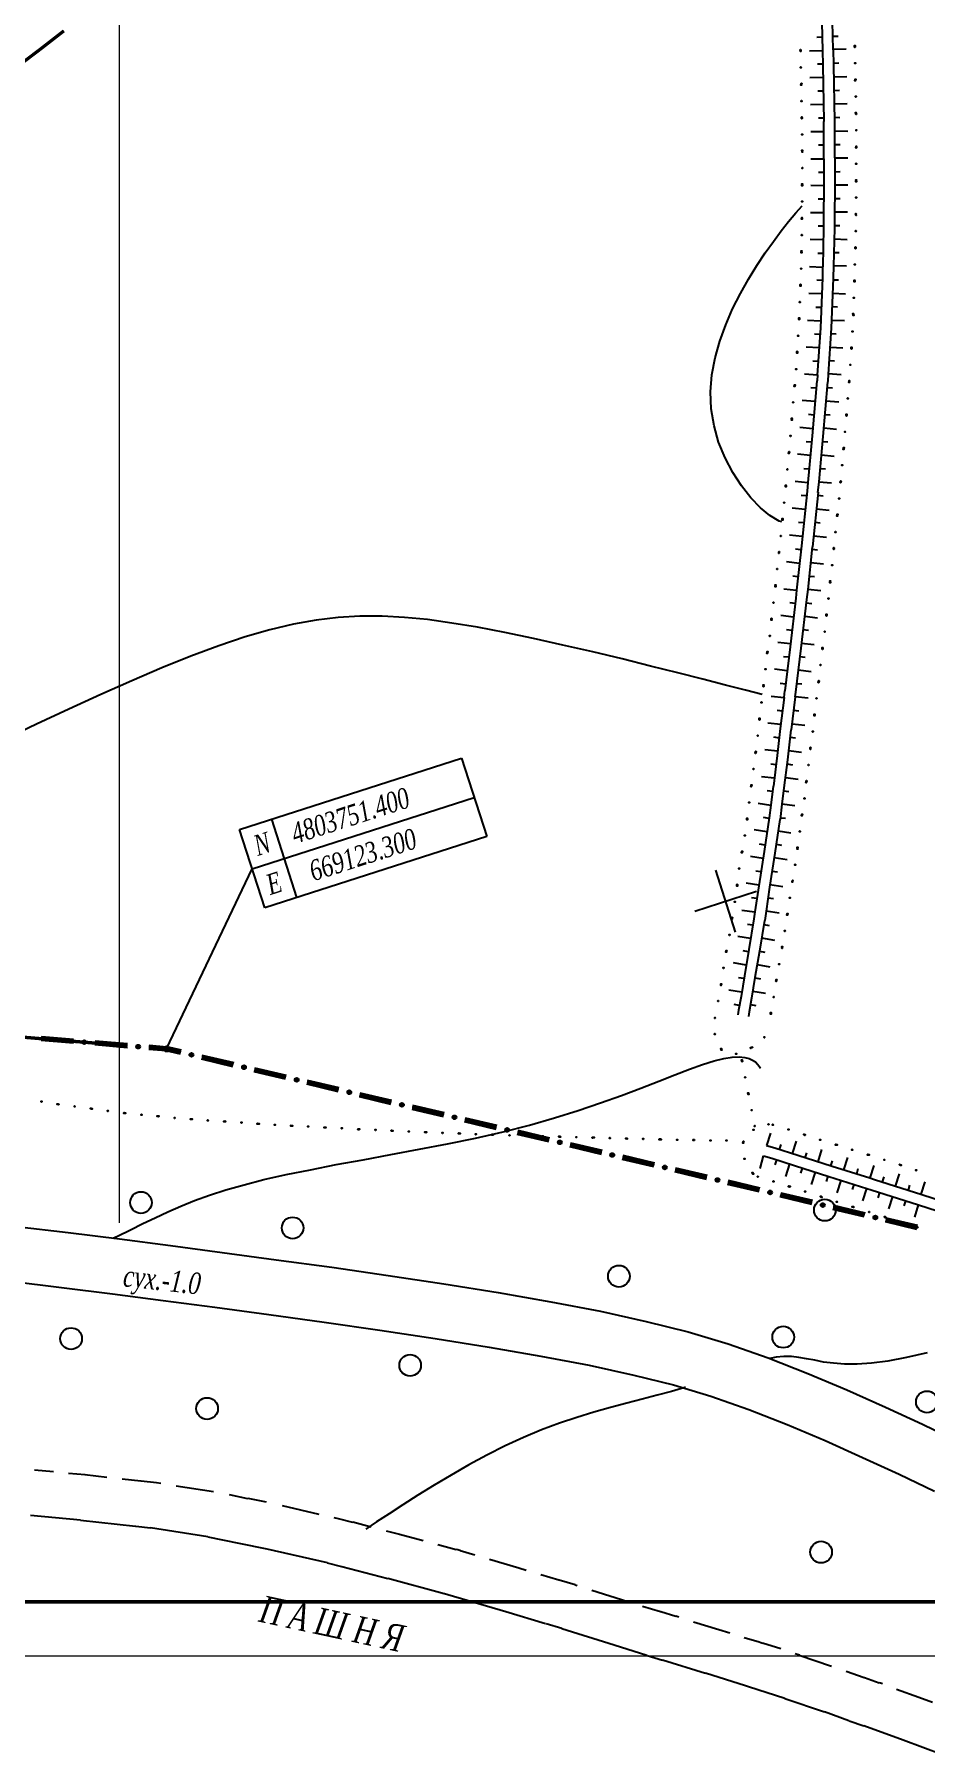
# Model space of a CAD drawing. Header units: millimetres. Extents: x 1353783 to 6492029790, y -7276956 to -512500.
# Drawn here: x 10011722 to 10019964, y -2865845 to -2849940 of the extents above; entities that cross this region are included whole.
import ezdxf

# ---------------------------------------------------------------- set-up
doc = ezdxf.new("R2010")
doc.units = ezdxf.units.MM
doc.linetypes.add('CONTI', pattern=[0])
doc.layers.get('0').update_dxf_attribs({"lineweight": 5})
for name, color, linetype in [('GOR_BUNKNOWN', 212, 'CONTI'), ('GORIZUNKNOWN', 32, 'CONTI'), ('NAD_MГИДРОГР', 94, 'CONTI'), ('NAD_MРЕЛЬЕФ', 7, 'CONTI'), ('PI_DTГРАНИЦЫ', 10, 'CONTI'), ('SETKR', 7, 'CONTI'), ('SIT_LГИДРОГР', 84, 'CONTI'), ('SIT_LГРАНИЦЫ', 10, 'CONTI'), ('SIT_LДОРОГИ', 250, 'CONTI'), ('SIT_LРЕЛЬЕФ', 7, 'CONTI'), ('ZAPSKРАСТЕНИ', 94, 'CONTI'), ('ГРАНИЦЫ', 7, 'CONTI'), ('Заливка', 7, 'Continuous'), ('РЕЛЬЕФ', 7, 'CONTI')]:
    doc.layers.add(name, color=color, linetype=linetype)
doc.layers.add('ГР.УЧ', color=12, linetype='ограждение1', lineweight=40)
doc.layers.add('штамп', color=7, linetype='Continuous', lineweight=50)
doc.styles.add('SHRFT', font='', dxfattribs={"width": 0.75})
doc.styles.get('SHRFT').set_extended_font_data('Times New Roman Cyr', italic=True)
doc.linetypes.add('ограждение1', pattern='A,6.35,-2.54,[133,ltypeshp.shx,S=2.54,R=0,X=-2.54,Y=0],-2.54,25.4', length=36.83)

# ---------------------------------------------------------------- blocks, each defined once
blk = doc.blocks.new('BL_333')
at = {"color": 0}
for p, q in [((0, -3), (0, 3)), ((-3, 0), (3, 0))]:
    blk.add_line(p, q, dxfattribs=at)
blk = doc.blocks.new('BL_2004')
at = {"color": 0}
blk.add_circle((0, 0), 1, dxfattribs=at)
blk = doc.blocks.new('оо')
at = {"layer": 'GOR_BUNKNOWN', "color": 9, "true_color": 0xc7c8ca, "const_width": 0.15}
blk.add_lwpolyline([(222949.023, -3431861.982), (222950.273, -3431861.542), (222951.563, -3431861.072)], dxfattribs=at)
at = {"layer": 'GORIZUNKNOWN', "color": 9, "true_color": 0xc7c8ca}
for points in [[(222976.231, -3431892.835), (222976.123, -3431892.762), (222975.793, -3431892.392), (222975.483, -3431891.912), (222975.203, -3431891.342), (222974.953, -3431890.682), (222974.763, -3431889.972), (222974.633, -3431889.212), (222974.573, -3431888.432), (222974.603, -3431887.642), (222974.713, -3431886.862), (222974.923, -3431886.102), (222975.233, -3431885.372), (222975.613, -3431884.672), (222976.053, -3431884.002), (222976.543, -3431883.362), (222977.073, -3431882.762), (222977.633, -3431882.202), (222978.193, -3431881.682), (222978.753, -3431881.202), (222979.303, -3431880.762), (222979.823, -3431880.372), (222980.313, -3431880.022), (222980.773, -3431879.712), (222981.213, -3431879.432), (222981.599, -3431879.21)], [(222972.926, -3431900.153), (222972.243, -3431899.732), (222971.443, -3431899.222), (222970.533, -3431898.642), (222969.513, -3431898.002), (222968.413, -3431897.322), (222967.263, -3431896.612), (222966.063, -3431895.882), (222964.853, -3431895.162), (222963.653, -3431894.462), (222962.473, -3431893.792), (222961.343, -3431893.172), (222960.263, -3431892.622), (222959.243, -3431892.122), (222958.263, -3431891.702), (222957.293, -3431891.332), (222956.323, -3431891.022), (222955.343, -3431890.772), (222954.343, -3431890.572), (222953.283, -3431890.432), (222952.163, -3431890.352), (222950.973, -3431890.312), (222949.683, -3431890.332), (222948.313, -3431890.392), (222946.863, -3431890.492), (222945.363, -3431890.632), (222943.803, -3431890.802), (222942.193, -3431890.992), (222940.563, -3431891.202), (222938.903, -3431891.422)], [(222936.656, -3431914.901), (222936.883, -3431914.872), (222937.543, -3431914.782), (222938.173, -3431914.682), (222938.803, -3431914.602), (222939.443, -3431914.522), (222940.093, -3431914.452), (222940.783, -3431914.402), (222941.523, -3431914.372), (222942.313, -3431914.372), (222943.183, -3431914.402), (222944.133, -3431914.462), (222945.183, -3431914.552), (222946.313, -3431914.682), (222947.523, -3431914.822), (222948.773, -3431914.992), (222950.073, -3431915.152), (222951.393, -3431915.322), (222952.713, -3431915.482), (222954.033, -3431915.622), (222955.333, -3431915.732), (222956.593, -3431915.812), (222957.793, -3431915.852), (222958.943, -3431915.862), (222960.033, -3431915.842), (222961.063, -3431915.812), (222962.013, -3431915.762), (222962.903, -3431915.702), (222963.703, -3431915.652), (222964.433, -3431915.612), (222965.073, -3431915.592), (222965.633, -3431915.602), (222966.093, -3431915.632), (222966.473, -3431915.692), (222966.783, -3431915.782), (222967.023, -3431915.882), (222967.203, -3431915.992), (222967.333, -3431916.112), (222967.433, -3431916.232), (222967.493, -3431916.362), (222967.533, -3431916.472), (222967.563, -3431916.572)], [(222959.746, -3431929.562), (222959.723, -3431929.562), (222959.073, -3431929.542), (222958.393, -3431929.512), (222957.683, -3431929.472), (222956.943, -3431929.432), (222956.173, -3431929.392), (222955.373, -3431929.362), (222954.543, -3431929.352), (222953.693, -3431929.362), (222952.813, -3431929.402), (222951.913, -3431929.482), (222950.983, -3431929.592), (222950.053, -3431929.742), (222949.113, -3431929.912), (222948.193, -3431930.112), (222947.303, -3431930.312), (222946.443, -3431930.522), (222945.643, -3431930.732), (222944.913, -3431930.942), (222944.253, -3431931.122), (222943.683, -3431931.282)], [(222970.873, -3431931.462), (222969.903, -3431931.382), (222969.033, -3431931.272), (222968.283, -3431931.132), (222967.633, -3431930.972), (222967.083, -3431930.792), (222966.603, -3431930.592), (222966.183, -3431930.402), (222965.823, -3431930.202), (222965.483, -3431930.022), (222965.163, -3431929.852), (222964.853, -3431929.712), (222964.523, -3431929.602), (222964.173, -3431929.522), (222963.875, -3431929.483)]]:
    blk.add_lwpolyline(points, dxfattribs=at)
at = {"layer": 'PI_DTГРАНИЦЫ', "color": 9, "true_color": 0xc7c8ca}
blk.add_circle((222941.693, -3431907.332), 0.125, dxfattribs=at)
blk.add_point((222941.693, -3431907.332), dxfattribs=at)
at = {"layer": 'SIT_LГИДРОГР', "color": 9, "true_color": 0xc7c8ca}
for p, q in [((222932.573, -3431913.022), (222934.763, -3431914.022)), ((222934.763, -3431914.022), (222936.933, -3431915.032)), ((222931.533, -3431915.352), (222933.703, -3431916.342)), ((222936.933, -3431915.032), (222939.083, -3431916.042)), ((222933.703, -3431916.342), (222935.853, -3431917.342)), ((222939.083, -3431916.042), (222941.263, -3431917.072)), ((222935.853, -3431917.342), (222937.993, -3431918.352)), ((222941.263, -3431917.072), (222943.543, -3431918.162)), ((222943.543, -3431918.162), (222945.883, -3431919.282)), ((222937.993, -3431918.352), (222940.173, -3431919.382)), ((222940.173, -3431919.382), (222942.443, -3431920.462)), ((222945.883, -3431919.282), (222948.243, -3431920.432)), ((222942.443, -3431920.462), (222944.773, -3431921.582)), ((222948.243, -3431920.432), (222950.573, -3431921.592)), ((222944.773, -3431921.582), (222947.113, -3431922.722)), ((222950.573, -3431921.592), (222952.843, -3431922.742)), ((222947.113, -3431922.722), (222949.423, -3431923.872)), ((222952.843, -3431922.742), (222955.033, -3431923.892)), ((222949.423, -3431923.872), (222951.673, -3431925.012)), ((222955.033, -3431923.892), (222957.083, -3431925.012)), ((222951.673, -3431925.012), (222953.823, -3431926.142)), ((222957.083, -3431925.012), (222958.953, -3431926.112)), ((222953.823, -3431926.142), (222955.823, -3431927.232)), ((222958.953, -3431926.112), (222960.653, -3431927.152)), ((222955.823, -3431927.232), (222957.653, -3431928.302)), ((222960.653, -3431927.152), (222962.243, -3431928.252)), ((222957.653, -3431928.302), (222959.263, -3431929.292)), ((222962.243, -3431928.252), (222963.813, -3431929.432)), ((222959.263, -3431929.292), (222960.743, -3431930.312)), ((222963.813, -3431929.432), (222965.333, -3431930.682)), ((222960.743, -3431930.312), (222962.233, -3431931.432)), ((222965.333, -3431930.682), (222966.823, -3431931.962)), ((222962.233, -3431931.432), (222963.703, -3431932.642)), ((222966.823, -3431931.962), (222968.273, -3431933.262)), ((222963.703, -3431932.642), (222965.143, -3431933.882)), ((222968.273, -3431933.262), (222969.663, -3431934.542)), ((222965.143, -3431933.882), (222966.553, -3431935.152)), ((222969.663, -3431934.542), (222970.993, -3431935.802)), ((222966.553, -3431935.152), (222967.933, -3431936.412)), ((222967.933, -3431936.412), (222969.243, -3431937.652))]:
    blk.add_line(p, q, dxfattribs=at)
at = {"layer": 'SIT_LГРАНИЦЫ', "color": 9, "true_color": 0xc7c8ca}
for p, q in [((222937.673, -3431905.762), (222936.283, -3431905.192)), ((222937.683, -3431905.722), (222936.303, -3431905.152)), ((222937.703, -3431905.682), (222936.313, -3431905.112)), ((222937.723, -3431905.642), (222936.333, -3431905.062)), ((222937.733, -3431905.602), (222936.353, -3431905.022)), ((222939.983, -3431906.722), (222938.593, -3431906.142)), ((222939.993, -3431906.682), (222938.613, -3431906.102)), ((222940.013, -3431906.632), (222938.623, -3431906.062)), ((222940.033, -3431906.592), (222938.643, -3431906.022)), ((222940.043, -3431906.552), (222938.663, -3431905.982)), ((222941.673, -3431907.372), (222940.923, -3431907.062)), ((222941.693, -3431907.332), (222940.933, -3431907.022)), ((222941.713, -3431907.292), (222940.953, -3431906.972)), ((222941.733, -3431907.252), (222940.973, -3431906.932)), ((222941.653, -3431907.412), (222940.903, -3431907.102)), ((222942.233, -3431907.762), (222941.653, -3431907.412)), ((222942.263, -3431907.722), (222941.673, -3431907.362)), ((222942.283, -3431907.682), (222941.693, -3431907.322)), ((222942.303, -3431907.642), (222941.713, -3431907.282)), ((222942.333, -3431907.602), (222941.733, -3431907.242)), ((222944.363, -3431909.052), (222943.083, -3431908.282)), ((222944.393, -3431909.012), (222943.113, -3431908.242)), ((222944.413, -3431908.982), (222943.133, -3431908.202)), ((222944.433, -3431908.942), (222943.153, -3431908.162)), ((222944.463, -3431908.902), (222943.173, -3431908.122)), ((222946.573, -3431910.232), (222945.293, -3431909.452)), ((222946.603, -3431910.192), (222945.313, -3431909.422)), ((222946.503, -3431910.352), (222945.223, -3431909.572)), ((222946.533, -3431910.312), (222945.243, -3431909.532)), ((222946.553, -3431910.272), (222945.273, -3431909.492)), ((222948.643, -3431911.642), (222947.363, -3431910.872)), ((222948.673, -3431911.602), (222947.393, -3431910.832)), ((222948.693, -3431911.572), (222947.413, -3431910.792)), ((222948.713, -3431911.532), (222947.433, -3431910.752)), ((222948.743, -3431911.492), (222947.453, -3431910.712)), ((222950.783, -3431912.942), (222949.503, -3431912.162)), ((222950.813, -3431912.902), (222949.523, -3431912.122)), ((222950.833, -3431912.862), (222949.553, -3431912.082)), ((222950.853, -3431912.822), (222949.573, -3431912.042)), ((222950.883, -3431912.782), (222949.593, -3431912.012)), ((222952.953, -3431914.192), (222951.673, -3431913.422)), ((222952.973, -3431914.162), (222951.693, -3431913.382)), ((222952.993, -3431914.122), (222951.713, -3431913.342)), ((222953.023, -3431914.082), (222951.733, -3431913.302)), ((222952.923, -3431914.232), (222951.643, -3431913.462)), ((222955.063, -3431915.532), (222953.783, -3431914.752)), ((222955.093, -3431915.492), (222953.803, -3431914.712)), ((222955.113, -3431915.452), (222953.833, -3431914.672)), ((222955.133, -3431915.412), (222953.853, -3431914.632)), ((222955.163, -3431915.372), (222953.873, -3431914.602)), ((222957.203, -3431916.822), (222955.923, -3431916.052)), ((222957.233, -3431916.782), (222955.953, -3431916.012)), ((222957.253, -3431916.752), (222955.973, -3431915.972)), ((222957.273, -3431916.712), (222955.993, -3431915.932)), ((222957.303, -3431916.672), (222956.013, -3431915.892)), ((222959.343, -3431918.122), (222958.063, -3431917.342)), ((222959.373, -3431918.082), (222958.083, -3431917.302)), ((222959.393, -3431918.042), (222958.113, -3431917.262)), ((222959.413, -3431918.002), (222958.133, -3431917.222)), ((222959.443, -3431917.962), (222958.153, -3431917.192)), ((222961.473, -3431919.412), (222960.193, -3431918.642)), ((222961.503, -3431919.372), (222960.223, -3431918.602)), ((222961.523, -3431919.342), (222960.243, -3431918.562)), ((222961.543, -3431919.302), (222960.263, -3431918.522)), ((222961.573, -3431919.262), (222960.283, -3431918.482)), ((222963.713, -3431920.552), (222962.423, -3431919.782)), ((222963.613, -3431920.712), (222962.333, -3431919.932)), ((222963.643, -3431920.672), (222962.353, -3431919.892)), ((222963.663, -3431920.632), (222962.383, -3431919.852)), ((222963.683, -3431920.592), (222962.403, -3431919.812)), ((222965.753, -3431922.002), (222964.473, -3431921.232)), ((222965.783, -3431921.962), (222964.503, -3431921.192)), ((222965.803, -3431921.932), (222964.523, -3431921.152)), ((222965.823, -3431921.892), (222964.543, -3431921.112)), ((222965.853, -3431921.852), (222964.563, -3431921.072)), ((222967.893, -3431923.302), (222966.613, -3431922.522)), ((222967.923, -3431923.262), (222966.633, -3431922.482)), ((222967.943, -3431923.222), (222966.663, -3431922.442)), ((222967.963, -3431923.182), (222966.683, -3431922.402)), ((222967.993, -3431923.142), (222966.703, -3431922.372)), ((222970.083, -3431924.522), (222968.803, -3431923.742)), ((222970.103, -3431924.482), (222968.823, -3431923.702)), ((222970.133, -3431924.442), (222968.843, -3431923.662)), ((222970.033, -3431924.592), (222968.753, -3431923.822)), ((222970.063, -3431924.552), (222968.783, -3431923.782)), ((222972.173, -3431925.892), (222970.893, -3431925.112)), ((222972.203, -3431925.852), (222970.913, -3431925.072)), ((222972.223, -3431925.812), (222970.943, -3431925.032)), ((222972.243, -3431925.772), (222970.963, -3431924.992)), ((222972.273, -3431925.732), (222970.983, -3431924.962))]:
    blk.add_line(p, q, dxfattribs=at)
for centre, radius in [((222938.163, -3431905.872), 0.09), ((222938.163, -3431905.872), 0.04), ((222940.473, -3431906.832), 0.09), ((222940.473, -3431906.832), 0.04), ((222942.703, -3431907.942), 0.09), ((222942.703, -3431907.942), 0.04), ((222944.843, -3431909.232), 0.09), ((222944.843, -3431909.232), 0.04), ((222946.983, -3431910.532), 0.09), ((222946.983, -3431910.532), 0.04), ((222949.123, -3431911.822), 0.09), ((222949.123, -3431911.822), 0.04), ((222951.263, -3431913.122), 0.09), ((222951.263, -3431913.122), 0.04), ((222953.403, -3431914.412), 0.09), ((222953.403, -3431914.412), 0.04), ((222955.543, -3431915.712), 0.09), ((222955.543, -3431915.712), 0.04), ((222957.683, -3431917.002), 0.09), ((222957.683, -3431917.002), 0.04), ((222959.813, -3431918.302), 0.09), ((222959.813, -3431918.302), 0.04), ((222961.953, -3431919.592), 0.09), ((222961.953, -3431919.592), 0.04), ((222964.093, -3431920.892), 0.09), ((222964.093, -3431920.892), 0.04), ((222966.233, -3431922.182), 0.09), ((222966.233, -3431922.182), 0.04), ((222968.373, -3431923.482), 0.09), ((222968.373, -3431923.482), 0.04), ((222970.513, -3431924.772), 0.09), ((222970.513, -3431924.772), 0.04)]:
    blk.add_circle(centre, radius, dxfattribs=at)
at = {"layer": 'SIT_LДОРОГИ', "color": 9, "true_color": 0xc7c8ca}
for p, q in [((222930.733, -3431924.342), (222929.923, -3431924.002)), ((222931.373, -3431924.612), (222932.093, -3431924.912)), ((222932.083, -3431924.912), (222933.013, -3431925.332)), ((222929.103, -3431925.932), (222931.253, -3431926.842)), ((222933.653, -3431925.622), (222934.453, -3431925.982)), ((222935.113, -3431926.282), (222934.463, -3431925.992)), ((222931.243, -3431926.852), (222933.583, -3431927.902)), ((222935.303, -3431926.372), (222935.123, -3431926.282)), ((222935.933, -3431926.692), (222937.503, -3431927.482)), ((222933.593, -3431927.902), (222934.213, -3431928.182)), ((222934.213, -3431928.172), (222936.613, -3431929.382)), ((222938.143, -3431927.832), (222938.903, -3431928.262)), ((222939.683, -3431928.692), (222938.923, -3431928.272)), ((222940.323, -3431929.062), (222941.823, -3431929.962)), ((222936.613, -3431929.392), (222937.883, -3431930.102)), ((222937.893, -3431930.102), (222939.043, -3431930.752)), ((222939.043, -3431930.752), (222941.503, -3431932.212)), ((222942.433, -3431930.322), (222942.603, -3431930.422)), ((222942.603, -3431930.422), (222943.193, -3431930.792)), ((222943.943, -3431931.272), (222943.203, -3431930.802)), ((222944.543, -3431931.642), (222945.083, -3431931.982)), ((222941.503, -3431932.222), (222942.073, -3431932.582)), ((222945.093, -3431931.982), (222946.043, -3431932.602)), ((222942.083, -3431932.592), (222943.943, -3431933.762)), ((222946.623, -3431932.982), (222947.363, -3431933.462)), ((222943.953, -3431933.752), (222946.213, -3431935.222)), ((222947.533, -3431933.562), (222947.373, -3431933.462)), ((222948.113, -3431933.972), (222947.523, -3431933.572)), ((222948.693, -3431934.362), (222949.863, -3431935.152)), ((222946.223, -3431935.232), (222946.363, -3431935.322)), ((222946.363, -3431935.322), (222948.673, -3431936.892)), ((222949.863, -3431935.152), (222950.153, -3431935.352)), ((222950.733, -3431935.752), (222951.453, -3431936.252)), ((222952.103, -3431936.702), (222951.473, -3431936.262)), ((222948.673, -3431936.892), (222950.253, -3431937.982)), ((222952.183, -3431936.772), (222952.093, -3431936.712)), ((222952.763, -3431937.172), (222954.183, -3431938.172)), ((222950.273, -3431937.992), (222950.903, -3431938.422)), ((222950.893, -3431938.432), (222952.973, -3431939.892)), ((222954.773, -3431938.582), (222955.483, -3431939.082)), ((222956.083, -3431939.512), (222955.493, -3431939.092)), ((222956.213, -3431939.592), (222956.093, -3431939.502)), ((222952.973, -3431939.892), (222954.273, -3431940.802)), ((222956.793, -3431939.992), (222957.803, -3431940.692)), ((222954.283, -3431940.822), (222954.883, -3431941.242)), ((222954.883, -3431941.232), (222956.593, -3431942.422)), ((222957.803, -3431940.692), (222958.233, -3431940.992)), ((222958.803, -3431941.402), (222959.403, -3431941.812)), ((222959.403, -3431941.812), (222959.533, -3431941.912)), ((222960.253, -3431942.422), (222959.533, -3431941.912)), ((222956.593, -3431942.412), (222958.183, -3431943.532)), ((222960.813, -3431942.832), (222960.983, -3431942.952)), ((222958.183, -3431943.532), (222958.303, -3431943.622)), ((222958.303, -3431943.622), (222959.733, -3431944.652)), ((222960.973, -3431942.962), (222962.243, -3431943.902)), ((222962.813, -3431944.332), (222963.513, -3431944.862)), ((222959.733, -3431944.662), (222961.283, -3431945.812)), ((222964.103, -3431945.322), (222963.523, -3431944.882)), ((222961.283, -3431945.802), (222962.243, -3431946.532)), ((222964.233, -3431945.402), (222964.113, -3431945.312)), ((222964.783, -3431945.832), (222965.643, -3431946.502)), ((222962.253, -3431946.552), (222962.823, -3431946.982)), ((222965.653, -3431946.502), (222966.173, -3431946.912)), ((222962.823, -3431946.972), (222964.353, -3431948.162)), ((222964.353, -3431948.162), (222965.873, -3431949.362))]:
    blk.add_line(p, q, dxfattribs=at)
at = {"layer": 'SIT_LРЕЛЬЕФ', "color": 9, "true_color": 0xc7c8ca}
for p, q in [((222985.233, -3431870.772), (222984.673, -3431872.672)), ((222985.703, -3431870.912), (222985.153, -3431872.782)), ((222984.853, -3431872.072), (222984.613, -3431872.002)), ((222984.103, -3431872.492), (222984.683, -3431872.662)), ((222984.683, -3431872.662), (222984.493, -3431873.312)), ((222985.163, -3431872.772), (222984.963, -3431873.452)), ((222985.743, -3431872.942), (222985.163, -3431872.772)), ((222985.333, -3431872.182), (222985.573, -3431872.252)), ((222984.483, -3431873.312), (222983.743, -3431875.802)), ((222984.963, -3431873.452), (222984.213, -3431875.952)), ((222984.503, -3431873.262), (222984.263, -3431873.192)), ((222984.983, -3431873.372), (222985.223, -3431873.442)), ((222984.323, -3431873.862), (222983.743, -3431873.682)), ((222984.143, -3431874.462), (222983.903, -3431874.382)), ((222984.803, -3431873.982), (222985.383, -3431874.152)), ((222983.963, -3431875.052), (222983.383, -3431874.882)), ((222984.443, -3431875.172), (222985.023, -3431875.352)), ((222984.623, -3431874.582), (222984.863, -3431874.652)), ((222983.723, -3431875.802), (222983.203, -3431877.442)), ((222983.783, -3431875.652), (222983.543, -3431875.582)), ((222984.203, -3431875.952), (222983.693, -3431877.562)), ((222984.263, -3431875.772), (222984.503, -3431875.852)), ((222983.583, -3431876.252), (222983.013, -3431876.072)), ((222983.393, -3431876.852), (222983.163, -3431876.772)), ((222984.073, -3431876.372), (222984.653, -3431876.562)), ((222982.643, -3431877.272), (222983.213, -3431877.452)), ((222983.213, -3431877.452), (222982.973, -3431878.192)), ((222983.703, -3431877.572), (222983.453, -3431878.342)), ((222984.273, -3431877.752), (222983.703, -3431877.572)), ((222983.883, -3431876.972), (222984.123, -3431877.052)), ((222982.973, -3431878.192), (222982.223, -3431880.492)), ((222982.823, -3431878.632), (222982.253, -3431878.442)), ((222983.453, -3431878.342), (222982.693, -3431880.652)), ((222983.023, -3431878.052), (222982.783, -3431877.972)), ((222983.513, -3431878.172), (222983.753, -3431878.242)), ((222982.633, -3431879.222), (222982.393, -3431879.152)), ((222983.323, -3431878.752), (222983.893, -3431878.932)), ((222982.433, -3431879.822), (222981.863, -3431879.632)), ((222982.933, -3431879.932), (222983.503, -3431880.122)), ((222983.123, -3431879.342), (222983.363, -3431879.422)), ((222982.043, -3431881.012), (222981.473, -3431880.812)), ((222982.223, -3431880.492), (222981.633, -3431882.192)), ((222982.243, -3431880.412), (222982.003, -3431880.332)), ((222982.693, -3431880.652), (222982.113, -3431882.302)), ((222982.733, -3431880.532), (222982.973, -3431880.612)), ((222981.833, -3431881.602), (222981.603, -3431881.522)), ((222982.533, -3431881.122), (222983.093, -3431881.322)), ((222981.053, -3431881.992), (222981.623, -3431882.192)), ((222981.623, -3431882.192), (222981.463, -3431882.662)), ((222982.123, -3431882.302), (222981.933, -3431882.832)), ((222982.693, -3431882.502), (222982.123, -3431882.302)), ((222982.323, -3431881.712), (222982.563, -3431881.792)), ((222981.203, -3431883.362), (222980.643, -3431883.162)), ((222981.463, -3431882.662), (222980.673, -3431884.832)), ((222981.933, -3431882.832), (222981.143, -3431885.012)), ((222981.423, -3431882.782), (222981.183, -3431882.692)), ((222981.913, -3431882.902), (222982.143, -3431882.982)), ((222980.993, -3431883.952), (222980.753, -3431883.872)), ((222981.693, -3431883.492), (222982.263, -3431883.692)), ((222980.773, -3431884.542), (222980.213, -3431884.332)), ((222981.273, -3431884.662), (222981.833, -3431884.862)), ((222981.483, -3431884.072), (222981.723, -3431884.162)), ((222980.333, -3431885.702), (222979.773, -3431885.482)), ((222980.673, -3431884.832), (222979.863, -3431886.872)), ((222980.563, -3431885.122), (222980.323, -3431885.032)), ((222981.143, -3431885.012), (222980.353, -3431886.982)), ((222981.053, -3431885.242), (222981.283, -3431885.332)), ((222980.093, -3431886.292), (222979.863, -3431886.192)), ((222980.823, -3431885.822), (222981.373, -3431886.042)), ((222979.763, -3431887.122), (222978.783, -3431889.472)), ((222979.313, -3431886.642), (222979.873, -3431886.862)), ((222979.873, -3431886.862), (222979.773, -3431887.122)), ((222980.363, -3431886.982), (222980.233, -3431887.312)), ((222980.923, -3431887.202), (222980.363, -3431886.982)), ((222980.593, -3431886.402), (222980.823, -3431886.492)), ((222979.393, -3431888.012), (222978.843, -3431887.782)), ((222980.223, -3431887.312), (222979.243, -3431889.662)), ((222979.633, -3431887.442), (222979.403, -3431887.342)), ((222980.123, -3431887.562), (222980.353, -3431887.652)), ((222979.153, -3431888.592), (222978.923, -3431888.492)), ((222979.643, -3431888.712), (222979.873, -3431888.812)), ((222979.883, -3431888.132), (222980.433, -3431888.362)), ((222978.783, -3431889.472), (222977.933, -3431891.472)), ((222978.913, -3431889.172), (222978.353, -3431888.942)), ((222979.403, -3431889.292), (222979.953, -3431889.522)), ((222978.423, -3431890.322), (222977.873, -3431890.082)), ((222979.243, -3431889.662), (222978.423, -3431891.592)), ((222978.663, -3431889.742), (222978.433, -3431889.652)), ((222979.153, -3431889.872), (222979.383, -3431889.962)), ((222978.173, -3431890.892), (222977.943, -3431890.802)), ((222978.663, -3431891.022), (222978.893, -3431891.122)), ((222978.913, -3431890.442), (222979.463, -3431890.682)), ((222977.773, -3431891.842), (222976.753, -3431894.162)), ((222977.383, -3431891.232), (222977.933, -3431891.472)), ((222977.683, -3431892.042), (222977.453, -3431891.942)), ((222977.933, -3431891.472), (222977.773, -3431891.842)), ((222978.413, -3431891.602), (222978.223, -3431892.042)), ((222978.963, -3431891.832), (222978.413, -3431891.602)), ((222977.433, -3431892.612), (222976.883, -3431892.372)), ((222978.243, -3431892.042), (222977.223, -3431894.362)), ((222977.933, -3431892.742), (222978.483, -3431892.992)), ((222978.183, -3431892.172), (222978.413, -3431892.272)), ((222976.923, -3431893.762), (222976.373, -3431893.522)), ((222977.183, -3431893.192), (222976.953, -3431893.092)), ((222977.683, -3431893.322), (222977.903, -3431893.422)), ((222976.753, -3431894.162), (222975.913, -3431896.052)), ((222976.673, -3431894.342), (222976.443, -3431894.232)), ((222977.423, -3431893.892), (222977.973, -3431894.132)), ((222976.423, -3431894.912), (222975.873, -3431894.662)), ((222977.213, -3431894.362), (222976.413, -3431896.172)), ((222976.913, -3431895.032), (222977.463, -3431895.272)), ((222977.173, -3431894.462), (222977.403, -3431894.562)), ((222975.363, -3431895.812), (222975.913, -3431896.052)), ((222976.163, -3431895.482), (222975.943, -3431895.382)), ((222976.663, -3431895.602), (222976.893, -3431895.702)), ((222975.763, -3431896.392), (222974.823, -3431898.452)), ((222976.223, -3431896.602), (222975.273, -3431898.662)), ((222975.663, -3431896.622), (222975.433, -3431896.512)), ((222975.913, -3431896.052), (222975.763, -3431896.392)), ((222976.413, -3431896.182), (222976.223, -3431896.602)), ((222976.963, -3431896.422), (222976.413, -3431896.182)), ((222975.403, -3431897.192), (222974.863, -3431896.942)), ((222975.903, -3431897.312), (222976.443, -3431897.562)), ((222976.163, -3431896.742), (222976.393, -3431896.842)), ((222974.883, -3431898.322), (222974.343, -3431898.082)), ((222975.143, -3431897.762), (222974.913, -3431897.652)), ((222975.633, -3431897.872), (222975.863, -3431897.982)), ((222974.823, -3431898.452), (222973.973, -3431900.312)), ((222974.623, -3431898.892), (222974.393, -3431898.792)), ((222975.273, -3431898.662), (222974.423, -3431900.522)), ((222975.113, -3431899.012), (222975.343, -3431899.122)), ((222975.373, -3431898.442), (222975.923, -3431898.692)), ((222974.363, -3431899.462), (222973.823, -3431899.212)), ((222974.853, -3431899.582), (222975.403, -3431899.832)), ((222973.843, -3431900.602), (222973.243, -3431901.902)), ((222973.293, -3431900.352), (222973.843, -3431900.602)), ((222973.963, -3431900.312), (222973.833, -3431900.592)), ((222974.103, -3431900.032), (222973.873, -3431899.932)), ((222974.423, -3431900.522), (222974.333, -3431900.712)), ((222974.593, -3431900.152), (222974.823, -3431900.252)), ((222973.323, -3431901.742), (222972.773, -3431901.492)), ((222973.583, -3431901.172), (222973.353, -3431901.062)), ((222974.343, -3431900.722), (222973.703, -3431902.112)), ((222974.083, -3431901.292), (222974.313, -3431901.392)), ((222974.893, -3431900.972), (222974.343, -3431900.722)), ((222973.243, -3431901.902), (222972.663, -3431903.172)), ((222973.063, -3431902.312), (222972.833, -3431902.202)), ((222973.693, -3431902.112), (222973.113, -3431903.382)), ((222973.823, -3431901.862), (222974.363, -3431902.112)), ((222972.803, -3431902.872), (222972.263, -3431902.622)), ((222973.293, -3431902.992), (222973.843, -3431903.242)), ((222973.553, -3431902.432), (222973.783, -3431902.532)), ((222972.283, -3431904.012), (222971.733, -3431903.762)), ((222972.673, -3431903.172), (222972.123, -3431904.352)), ((222972.543, -3431903.442), (222972.313, -3431903.342)), ((222973.113, -3431903.382), (222972.563, -3431904.562)), ((222973.033, -3431903.562), (222973.263, -3431903.672)), ((222972.113, -3431904.352), (222971.743, -3431905.142)), ((222972.013, -3431904.572), (222971.783, -3431904.472)), ((222972.563, -3431904.562), (222972.233, -3431905.252)), ((222972.773, -3431904.132), (222973.313, -3431904.382)), ((222971.203, -3431904.882), (222971.743, -3431905.142)), ((222971.743, -3431905.142), (222971.483, -3431905.682)), ((222972.243, -3431905.262), (222971.943, -3431905.902)), ((222972.783, -3431905.522), (222972.243, -3431905.262)), ((222972.503, -3431904.692), (222972.723, -3431904.802)), ((222971.193, -3431906.262), (222970.653, -3431906.002)), ((222971.483, -3431905.682), (222970.793, -3431907.092)), ((222971.473, -3431905.702), (222971.243, -3431905.592)), ((222971.933, -3431905.902), (222971.243, -3431907.312)), ((222971.973, -3431905.832), (222972.203, -3431905.932)), ((222970.923, -3431906.822), (222970.693, -3431906.712)), ((222971.423, -3431906.942), (222971.643, -3431907.052)), ((222971.693, -3431906.382), (222972.233, -3431906.652)), ((222970.793, -3431907.092), (222970.073, -3431908.522)), ((222970.653, -3431907.382), (222970.113, -3431907.112)), ((222970.363, -3431907.942), (222970.143, -3431907.832)), ((222971.243, -3431907.312), (222970.523, -3431908.742)), ((222971.153, -3431907.502), (222971.683, -3431907.772)), ((222970.073, -3431908.522), (222969.533, -3431909.622)), ((222970.083, -3431908.502), (222969.553, -3431908.232)), ((222970.583, -3431908.622), (222971.123, -3431908.892)), ((222970.863, -3431908.062), (222971.093, -3431908.172)), ((222968.983, -3431909.352), (222969.523, -3431909.622)), ((222969.803, -3431909.062), (222969.583, -3431908.952)), ((222970.523, -3431908.742), (222970.033, -3431909.742)), ((222970.313, -3431909.182), (222970.533, -3431909.292)), ((222969.383, -3431909.912), (222968.733, -3431911.182)), ((222969.253, -3431910.182), (222969.023, -3431910.062)), ((222969.833, -3431910.142), (222969.173, -3431911.412)), ((222969.523, -3431909.622), (222969.383, -3431909.912)), ((222970.033, -3431909.752), (222969.843, -3431910.142)), ((222970.573, -3431910.022), (222970.033, -3431909.752)), ((222968.963, -3431910.732), (222968.433, -3431910.462)), ((222969.453, -3431910.862), (222969.993, -3431911.142)), ((222969.743, -3431910.302), (222969.963, -3431910.422)), ((222968.393, -3431911.842), (222967.863, -3431911.562)), ((222968.733, -3431911.182), (222968.163, -3431912.282)), ((222968.683, -3431911.282), (222968.463, -3431911.172)), ((222969.173, -3431911.412), (222968.603, -3431912.512)), ((222969.173, -3431911.412), (222969.393, -3431911.532)), ((222968.163, -3431912.282), (222967.723, -3431913.142)), ((222968.103, -3431912.402), (222967.873, -3431912.292)), ((222968.603, -3431912.512), (222968.163, -3431913.372)), ((222968.603, -3431912.522), (222968.823, -3431912.642)), ((222968.883, -3431911.972), (222969.413, -3431912.252)), ((222967.813, -3431912.962), (222967.283, -3431912.692)), ((222967.523, -3431913.512), (222967.303, -3431913.402)), ((222967.723, -3431913.142), (222967.423, -3431913.712)), ((222968.163, -3431913.372), (222967.863, -3431913.942)), ((222968.313, -3431913.082), (222968.853, -3431913.352)), ((222967.423, -3431913.712), (222967.323, -3431913.912)), ((222967.863, -3431913.942), (222967.773, -3431914.132)), ((222968.023, -3431913.632), (222968.243, -3431913.752)), ((222967.083, -3431919.572), (222966.743, -3431920.062)), ((222966.133, -3431920.982), (222966.463, -3431920.482)), ((222966.463, -3431920.482), (222966.793, -3431920.702)), ((222966.743, -3431920.062), (222967.073, -3431920.292)), ((222967.073, -3431920.292), (222967.973, -3431920.932)), ((222967.253, -3431920.422), (222967.393, -3431920.222)), ((222967.763, -3431920.782), (222968.113, -3431920.302)), ((222966.793, -3431920.702), (222967.683, -3431921.342)), ((222966.983, -3431920.832), (222966.833, -3431921.042)), ((222967.483, -3431921.202), (222967.133, -3431921.692)), ((222967.683, -3431921.342), (222969.043, -3431922.312)), ((222967.973, -3431920.932), (222969.333, -3431921.902)), ((222968.273, -3431921.152), (222968.413, -3431920.952)), ((222968.783, -3431921.512), (222969.123, -3431921.022)), ((222967.993, -3431921.562), (222967.843, -3431921.762)), ((222968.503, -3431921.922), (222968.153, -3431922.412)), ((222969.283, -3431921.872), (222969.433, -3431921.672)), ((222969.333, -3431921.902), (222970.823, -3431922.952)), ((222969.803, -3431922.232), (222970.153, -3431921.742)), ((222969.003, -3431922.282), (222968.863, -3431922.492)), ((222969.043, -3431922.312), (222970.543, -3431923.372)), ((222969.523, -3431922.652), (222969.173, -3431923.142)), ((222970.313, -3431922.592), (222970.453, -3431922.382)), ((222971.173, -3431922.462), (222970.823, -3431922.952)), ((222970.823, -3431922.952), (222971.013, -3431923.092)), ((222970.033, -3431923.012), (222969.893, -3431923.212)), ((222970.193, -3431923.862), (222970.543, -3431923.372)), ((222970.543, -3431923.372), (222970.723, -3431923.502)), ((222970.723, -3431923.502), (222972.593, -3431924.832)), ((222971.053, -3431923.732), (222970.903, -3431923.942)), ((222971.013, -3431923.092), (222972.883, -3431924.422)), ((222971.333, -3431923.312), (222971.473, -3431923.112)), ((222971.843, -3431923.672), (222972.193, -3431923.192)), ((222971.563, -3431924.092), (222971.213, -3431924.582)), ((222972.073, -3431924.462), (222971.923, -3431924.662)), ((222972.353, -3431924.042), (222972.493, -3431923.832)), ((222972.863, -3431924.402), (222973.213, -3431923.912)), ((222972.883, -3431924.422), (222974.813, -3431925.802)), ((222972.583, -3431924.822), (222972.233, -3431925.312)), ((222972.593, -3431924.832), (222974.523, -3431926.212))]:
    blk.add_line(p, q, dxfattribs=at)
for centre in [(222983.713, -3431872.382), (222983.723, -3431872.332), (222983.493, -3431873.102), (222985.943, -3431873.682), (222986.153, -3431872.962), (222986.173, -3431872.912), (222983.263, -3431873.872), (222983.283, -3431873.822), (222985.703, -3431874.442), (222985.723, -3431874.402), (222983.043, -3431874.592), (222985.493, -3431875.162), (222982.593, -3431876.072), (222982.813, -3431875.352), (222982.833, -3431875.312), (222985.263, -3431875.932), (222985.273, -3431875.882), (222982.363, -3431876.832), (222982.373, -3431876.782), (222985.043, -3431876.652), (222982.133, -3431877.552), (222984.793, -3431877.412), (222984.813, -3431877.372), (222981.883, -3431878.312), (222981.893, -3431878.262), (222984.563, -3431878.122), (222981.653, -3431879.022), (222984.313, -3431878.902), (222984.333, -3431878.852), (222981.393, -3431879.782), (222981.413, -3431879.742), (222984.083, -3431879.612), (222981.163, -3431880.492), (222983.833, -3431880.372), (222983.843, -3431880.332), (222980.903, -3431881.252), (222980.923, -3431881.202), (222983.603, -3431881.082), (222980.653, -3431881.962), (222983.333, -3431881.832), (222983.353, -3431881.792), (222980.383, -3431882.702), (222980.403, -3431882.662), (222983.083, -3431882.542), (222980.123, -3431883.412), (222982.563, -3431883.992), (222982.823, -3431883.282), (222982.843, -3431883.242), (222979.853, -3431884.162), (222979.873, -3431884.112), (222982.303, -3431884.742), (222982.313, -3431884.692), (222979.293, -3431885.612), (222979.303, -3431885.562), (222979.583, -3431884.872), (222982.033, -3431885.452), (222979.013, -3431886.312), (222981.743, -3431886.192), (222981.763, -3431886.142), (222978.703, -3431887.042), (222978.733, -3431887.002), (222981.463, -3431886.892), (222978.413, -3431887.732), (222981.173, -3431887.632), (222981.193, -3431887.582), (222978.113, -3431888.482), (222978.133, -3431888.432), (222980.883, -3431888.332), (222977.823, -3431889.172), (222980.573, -3431889.072), (222980.593, -3431889.022), (222977.513, -3431889.912), (222977.533, -3431889.862), (222980.283, -3431889.762), (222977.213, -3431890.602), (222979.973, -3431890.502), (222980.003, -3431890.452), (222976.903, -3431891.332), (222976.923, -3431891.292), (222979.373, -3431891.922), (222979.393, -3431891.882), (222979.683, -3431891.192), (222976.283, -3431892.752), (222976.303, -3431892.712), (222976.603, -3431892.022), (222979.083, -3431892.622), (222975.983, -3431893.442), (222978.753, -3431893.352), (222978.783, -3431893.302), (222975.663, -3431894.162), (222975.683, -3431894.122), (222978.453, -3431894.042), (222975.353, -3431894.842), (222978.133, -3431894.762), (222978.153, -3431894.722), (222975.033, -3431895.582), (222975.053, -3431895.532), (222977.833, -3431895.452), (222974.723, -3431896.272), (222977.503, -3431896.182), (222977.523, -3431896.132), (222974.393, -3431897.002), (222974.403, -3431896.952), (222976.883, -3431897.542), (222977.203, -3431896.872), (222974.083, -3431897.682), (222976.563, -3431898.272), (222976.873, -3431897.592), (222973.423, -3431899.082), (222973.733, -3431898.402), (222973.763, -3431898.352), (222976.223, -3431899.002), (222976.243, -3431898.952), (222973.093, -3431899.812), (222973.113, -3431899.762), (222975.913, -3431899.682), (222972.783, -3431900.492), (222975.573, -3431900.412), (222975.603, -3431900.362), (222972.453, -3431901.222), (222972.463, -3431901.172), (222975.263, -3431901.092), (222972.143, -3431901.902), (222974.933, -3431901.822), (222974.943, -3431901.772), (222971.803, -3431902.632), (222971.833, -3431902.582), (222974.623, -3431902.502), (222971.493, -3431903.312), (222974.273, -3431903.232), (222974.303, -3431903.182), (222971.143, -3431904.042), (222971.173, -3431903.992), (222973.623, -3431904.642), (222973.653, -3431904.592), (222973.963, -3431903.912), (222970.493, -3431905.442), (222970.513, -3431905.402), (222970.823, -3431904.722), (222973.313, -3431905.322), (222970.163, -3431906.112), (222972.963, -3431906.042), (222972.993, -3431906.002), (222969.793, -3431906.822), (222969.823, -3431906.782), (222972.643, -3431906.712), (222935.443, -3431907.882), (222969.453, -3431907.492), (222972.303, -3431907.442), (222972.313, -3431907.392), (222936.113, -3431908.222), (222936.153, -3431908.242), (222936.833, -3431908.562), (222969.113, -3431908.222), (222969.133, -3431908.172), (222971.963, -3431908.112), (222937.513, -3431908.882), (222937.553, -3431908.912), (222938.233, -3431909.232), (222968.783, -3431908.892), (222971.603, -3431908.822), (222971.633, -3431908.782), (222938.913, -3431909.552), (222938.963, -3431909.572), (222939.653, -3431909.872), (222940.343, -3431910.162), (222940.383, -3431910.182), (222968.083, -3431910.272), (222968.423, -3431909.602), (222968.443, -3431909.552), (222970.903, -3431910.202), (222970.933, -3431910.162), (222971.263, -3431909.492), (222941.073, -3431910.482), (222941.763, -3431910.762), (222941.813, -3431910.782), (222942.503, -3431911.062), (222967.703, -3431910.972), (222967.733, -3431910.932), (222970.583, -3431910.882), (222943.203, -3431911.342), (222943.253, -3431911.352), (222943.943, -3431911.632), (222967.353, -3431911.642), (222970.213, -3431911.592), (222970.233, -3431911.542), (222944.643, -3431911.912), (222944.693, -3431911.932), (222945.383, -3431912.202), (222946.083, -3431912.472), (222946.133, -3431912.492), (222967.003, -3431912.362), (222967.023, -3431912.322), (222969.863, -3431912.262), (222946.833, -3431912.752), (222947.533, -3431913.022), (222947.583, -3431913.042), (222948.283, -3431913.302), (222966.653, -3431913.022), (222969.493, -3431912.962), (222969.523, -3431912.922), (222948.993, -3431913.582), (222949.033, -3431913.592), (222949.743, -3431913.852), (222950.443, -3431914.112), (222950.483, -3431914.132), (222966.273, -3431913.722), (222969.153, -3431913.632), (222951.193, -3431914.392), (222951.893, -3431914.652), (222951.943, -3431914.672), (222952.653, -3431914.932), (222966.043, -3431914.432), (222968.783, -3431914.332), (222968.803, -3431914.292), (222953.363, -3431915.182), (222953.403, -3431915.202), (222954.103, -3431915.462), (222954.813, -3431915.712), (222954.863, -3431915.722), (222966.103, -3431915.172), (222966.113, -3431915.222), (222966.693, -3431915.602), (222967.433, -3431915.552), (222967.493, -3431915.542), (222968.173, -3431915.272), (222955.563, -3431915.982), (222956.263, -3431916.222), (222956.323, -3431916.242), (222957.023, -3431916.492), (222966.853, -3431915.962), (222966.853, -3431916.012), (222957.733, -3431916.742), (222957.783, -3431916.762), (222958.483, -3431917.012), (222959.193, -3431917.262), (222959.243, -3431917.272), (222966.763, -3431916.762), (222959.943, -3431917.522), (222960.653, -3431917.772), (222960.693, -3431917.792), (222961.403, -3431918.032), (222966.673, -3431917.502), (222966.673, -3431917.552), (222962.113, -3431918.282), (222962.123, -3431918.282), (222962.173, -3431918.302), (222962.883, -3431918.552), (222963.593, -3431918.792), (222963.633, -3431918.802), (222966.583, -3431918.302), (222964.343, -3431919.052), (222965.053, -3431919.282), (222965.753, -3431919.622), (222965.783, -3431919.572), (222966.383, -3431919.192), (222966.493, -3431919.042), (222967.123, -3431919.162), (222967.313, -3431919.242), (222967.933, -3431919.672), (222965.583, -3431920.342), (222968.543, -3431920.112), (222968.573, -3431920.142), (222969.183, -3431920.572), (222965.733, -3431921.072), (222965.753, -3431921.122), (222965.913, -3431921.312), (222969.803, -3431921.012), (222969.843, -3431921.032), (222966.533, -3431921.742), (222967.143, -3431922.182), (222970.453, -3431921.462), (222971.063, -3431921.902), (222971.113, -3431921.922), (222967.183, -3431922.202), (222967.793, -3431922.642), (222971.723, -3431922.362), (222972.333, -3431922.792), (222972.373, -3431922.832), (222968.403, -3431923.082), (222968.433, -3431923.112), (222969.043, -3431923.542), (222972.983, -3431923.272), (222969.653, -3431923.982), (222969.703, -3431924.002), (222970.313, -3431924.442), (222970.933, -3431924.882), (222970.963, -3431924.912), (222971.573, -3431925.342), (222972.193, -3431925.772), (222972.233, -3431925.802)]:
    blk.add_circle(centre, 0.02, dxfattribs=at)
at = {"layer": 'ГРАНИЦЫ', "color": 9, "linetype": 'CONTI', "true_color": 0xc7c8ca}
for p, q in [((222948.013, -3431898.702), (222958.793, -3431898.702)), ((222948.013, -3431902.512), (222948.013, -3431898.702)), ((222949.553, -3431898.702), (222949.553, -3431902.512)), ((222958.793, -3431898.702), (222958.793, -3431902.512)), ((222941.693, -3431907.332), (222948.013, -3431900.612)), ((222948.013, -3431900.612), (222958.793, -3431900.612)), ((222958.793, -3431902.512), (222948.013, -3431902.512))]:
    blk.add_line(p, q, dxfattribs=at)
blk.add_circle((222941.693, -3431907.332), 0.125, dxfattribs=at)
at = {"layer": 'SETKR', "color": 9, "true_color": 0xc7c8ca, "xscale": 0.5000000000000001, "yscale": 0.5000000000000001, "zscale": 0.5000000000000001}
blk.add_blockref('BL_333', (222968.393, -3431908.732), dxfattribs=at)
at = {"layer": 'ZAPSKРАСТЕНИ', "color": 9, "true_color": 0xc7c8ca, "xscale": 0.5000000000000001, "yscale": 0.5000000000000001, "zscale": 0.5000000000000001}
for p in [(222938.393, -3431913.732), (222944.711, -3431916.993), (222933.393, -3431918.732), (222938.393, -3431923.732), (222958.393, -3431923.732), (222968.393, -3431923.732), (222947.942, -3431924.703), (222964.765, -3431928.732), (222970.174, -3431933.618), (222963.393, -3431938.732)]:
    blk.add_blockref('BL_2004', p, dxfattribs=at)
at = {"layer": 'NAD_MГИДРОГР', "color": 9, "true_color": 0xc7c8ca, "style": 'SHRFT', "width": 0.75}
blk.add_text('сух.-1.0', height=1, rotation=336.00001, dxfattribs=at).set_placement((222936.393, -3431917.152))
at = {"layer": 'NAD_MРЕЛЬЕФ', "color": 9, "true_color": 0xc7c8ca, "style": 'SHRFT', "width": 0.75}
blk.add_text('П А Ш Н Я', height=1.25, rotation=330, dxfattribs=at).set_placement((222937.613, -3431933.822))
at = {"layer": 'ГРАНИЦЫ', "color": 9, "true_color": 0xc7c8ca, "style": 'SHRFT', "width": 0.75}
for s, p in [('N', (222948.433, -3431900.132)), ('4803751.400', (222950.253, -3431900.132)), ('E', (222948.433, -3431902.032)), (' 669123.300', (222950.253, -3431902.032))]:
    blk.add_text(s, height=0.95, dxfattribs=at).set_placement(p)

msp = doc.modelspace()

# ---------------------------------------------------------------- linework, layer by layer
at = {"layer": 'ГР.УЧ', "lineweight": 50, "ltscale": 50}
msp.add_lwpolyline([(9996494, -2858056), (10002935, -2858502), (10012518, -2859285)], dxfattribs=at)
at = {"layer": 'Заливка', "color": 18, "lineweight": 13, "ltscale": 100}
msp.add_lwpolyline([(10012629, -2783696), (10012629, -2823716), (10009800, -2824810), (10015189, -2824810), (10012506, -2825771), (10012506, -2860929)], dxfattribs=at)
at = {"layer": 'штамп', "linetype": 'Continuous', "lineweight": 18}
msp.add_lwpolyline([(10055462, -2780831), (9936562, -2780831), (9936562, -2864931), (10055462, -2864931)], close=True, dxfattribs=at)
at = {"layer": 'штамп', "linetype": 'Continuous', "lineweight": 50}
msp.add_lwpolyline([(9938562, -2781331), (10054962, -2781331), (10054962, -2864431), (9938562, -2864431)], close=True, dxfattribs=at)

# ---------------------------------------------------------------- block references
at = {"layer": 'РЕЛЬЕФ', "color": 240, "lineweight": 30, "true_color": 0xed1f24, "xscale": 200.0000000000001, "yscale": 200.0000000000001, "zscale": 200.0000000000001, "rotation": 17.80578495452471}
msp.add_blockref('оо', (-242329121, 637008728), dxfattribs=at)

doc.saveas('drawing.dxf')
